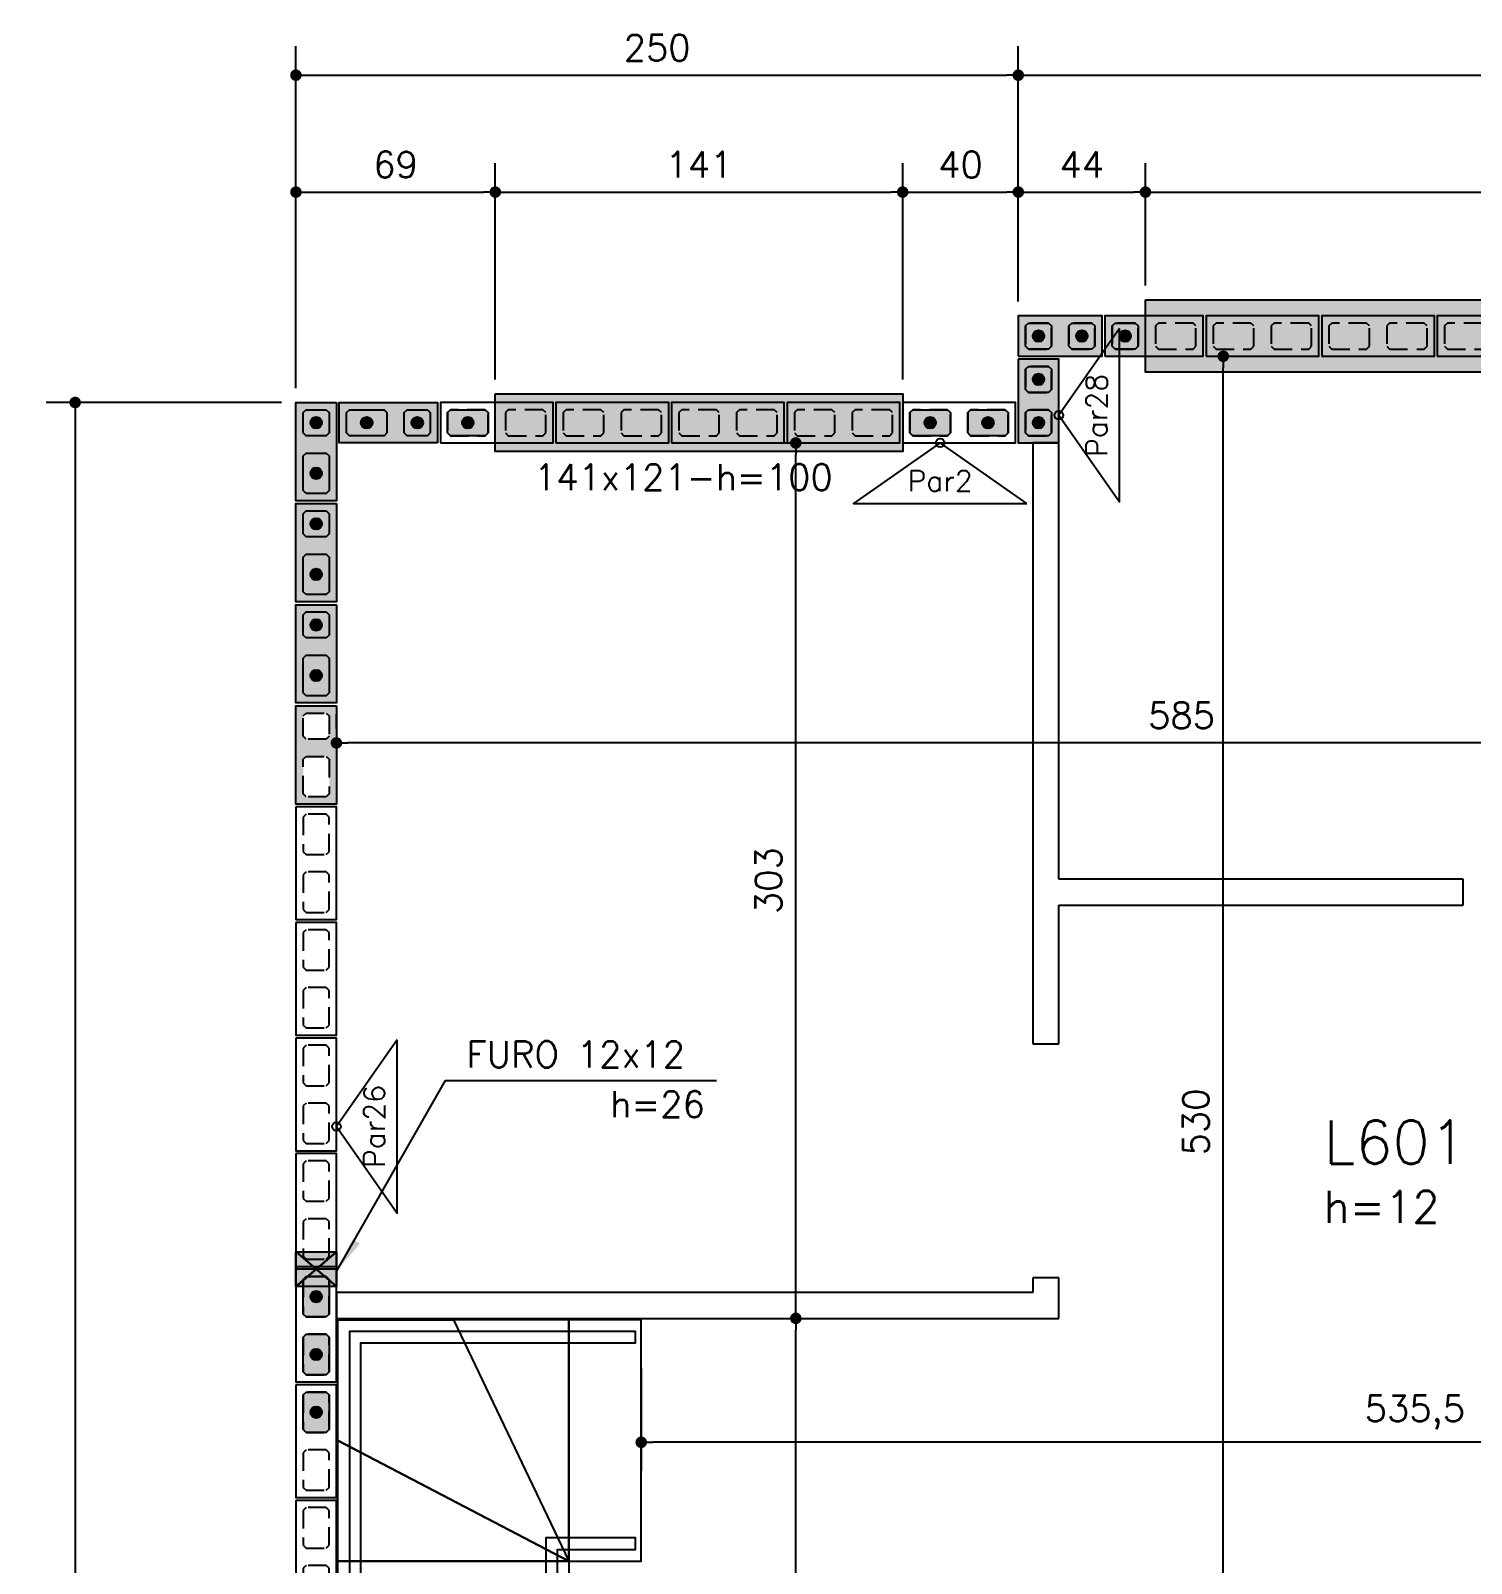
# Model space of a CAD drawing. Extents: x -14651 to 3496, y -4567 to 1191.
# Drawn here: x 108 to 606, y 554 to 1084 of the extents above; entities that cross this region are included whole.
import ezdxf
from ezdxf.enums import TextEntityAlignment as Align

# ---------------------------------------------------------------- set-up
doc = ezdxf.new("R2010")
doc.units = 0
doc.header["$LTSCALE"] = 25
doc.linetypes.add('DASHED2', pattern=[0.375, 0.25, -0.125])
for name, color, linetype in [('213', 252, 'Continuous'), ('241', 2, 'Continuous'), ('247', 50, 'Continuous'), ('248', 100, 'Continuous'), ('252', 1, 'Continuous'), ('ABERTURAS', 53, 'Continuous'), ('ac-furo', 170, 'Continuous'), ('ALVENARIA NÃO ESTRUTURAL', 242, 'Continuous'), ('Arranque', 14, 'Continuous'), ('COTA', 1, 'Continuous'), ('FERRO', 5, 'Continuous'), ('H2', 252, 'Continuous'), ('L-D', 2, 'Continuous'), ('L-N', 4, 'Continuous'), ('Linha_fina', 1, 'Continuous'), ('Pena_2', 2, 'Continuous'), ('T1', 2, 'Continuous'), ('TJANELA', 2, 'Continuous'), ('VIGA', 3, 'Continuous')]:
    doc.layers.add(name, color=color, linetype=linetype)
doc.styles.add('COTA', font='romans.shx')
doc.styles.get("Standard").update_dxf_attribs({"font": 'romans.shx'})
doc.styles.add('Texto1', font='romans.shx', dxfattribs={"height": 9})
doc.dimstyles.new('forma', dxfattribs={"dimscale": 5, "dimtxt": 1.8, "dimasz": 0.8, "dimexe": 2, "dimexo": 1, "dimgap": 1, "dimtad": 1, "dimdec": 1, "dimzin": 9, "dimtxsty": 'COTA', "dimblk1": 'DOT', "dimblk2": 'DOT', "dimsah": 1, "dimcen": 0, "dimdle": 1, "dimclrd": 256, "dimclre": 256, "dimclrt": 2, "dimadec": 0, "dimazin": 0, "dimtfac": 1, "dimtdec": 0, "dimtmove": 0, "dimatfit": 3, "dimfxl": 1, "dimtolj": 1, "dimtzin": 0, "dimarcsym": 0})

# ---------------------------------------------------------------- blocks, each defined once
blk = doc.blocks.new('P4015', base_point=(5842102.11612, -8124149.02973))
blk.add_lwpolyline([(5842082.61612, -8124156.02973), (5842121.61612, -8124156.02973), (5842121.61612, -8124142.02973), (5842082.61612, -8124142.02973), (5842082.61612, -8124156.02973)])
at = {"color": 1, "linetype": 'DASHED2'}
for points in [[(5842085.11612, -8124152.52973), (5842086.11612, -8124153.52973), (5842098.11612, -8124153.52973), (5842099.11612, -8124152.52973), (5842099.11612, -8124145.52973), (5842098.11612, -8124144.52973), (5842086.11612, -8124144.52973), (5842085.11612, -8124145.52973), (5842085.11612, -8124152.52973)], [(5842105.11612, -8124152.52973), (5842106.11612, -8124153.52973), (5842118.11612, -8124153.52973), (5842119.11612, -8124152.52973), (5842119.11612, -8124145.52973), (5842118.11612, -8124144.52973), (5842106.11612, -8124144.52973), (5842105.11612, -8124145.52973), (5842105.11612, -8124152.52973)]]:
    blk.add_lwpolyline(points, dxfattribs=at)
blk = doc.blocks.new('P3515')
at = {"layer": '248'}
h = blk.add_hatch(color=100, dxfattribs=at)
h.paths.add_polyline_path([(17, 7), (-17, 7), (-17, -7), (17, -7)])
h.paths.add_polyline_path([(-5.5, -3.5), (-6.5, -4.5), (-13.5, -4.5), (-14.5, -3.5), (-14.5, 3.5), (-13.5, 4.5), (-6.5, 4.5), (-5.5, 3.5)], flags=16)
h.paths.add_polyline_path([(0.5, 3.5), (1.5, 4.5), (13.5, 4.5), (14.5, 3.5), (14.5, -3.5), (13.5, -4.5), (1.5, -4.5), (0.5, -3.5)], flags=16)
blk.add_lwpolyline([(-17, -7), (17, -7), (17, 7), (-17, 7), (-17, -7)])
at = {"color": 1, "linetype": 'DASHED2'}
for points in [[(-14.5, -3.5), (-13.5, -4.5), (-6.5, -4.5), (-5.5, -3.5), (-5.5, 3.5), (-6.5, 4.5), (-13.5, 4.5), (-14.5, 3.5), (-14.5, -3.5)], [(0.5, -3.5), (1.5, -4.5), (13.5, -4.5), (14.5, -3.5), (14.5, 3.5), (13.5, 4.5), (1.5, 4.5), (0.5, 3.5), (0.5, -3.5)]]:
    blk.add_lwpolyline(points, dxfattribs=at)
blk = doc.blocks.new('P3015')
at = {"layer": '252'}
h = blk.add_hatch(color=21, dxfattribs=at)
h.paths.add_polyline_path([(14.5, -7), (14.5, 7), (-14.5, 7), (-14.5, -7)])
h.paths.add_polyline_path([(3, 3.5), (4, 4.5), (11, 4.5), (12, 3.5), (12, -3.5), (11, -4.5), (4, -4.5), (3, -3.5)], flags=16)
h.paths.add_polyline_path([(-3, -3.5), (-4, -4.5), (-11, -4.5), (-12, -3.5), (-12, 3.5), (-11, 4.5), (-4, 4.5), (-3, 3.5)], flags=16)
blk.add_lwpolyline([(-14.5, -7), (14.5, -7), (14.5, 7), (-14.5, 7), (-14.5, -7)])
at = {"color": 1, "linetype": 'DASHED2'}
for points in [[(-12, -3.5), (-11, -4.5), (-4, -4.5), (-3, -3.5), (-3, 3.5), (-4, 4.5), (-11, 4.5), (-12, 3.5), (-12, -3.5)], [(3, -3.5), (4, -4.5), (11, -4.5), (12, -3.5), (12, 3.5), (11, 4.5), (4, 4.5), (3, 3.5), (3, -3.5)]]:
    blk.add_lwpolyline(points, dxfattribs=at)
blk = doc.blocks.new('GR-0909')
at = {"layer": '213'}
h = blk.add_hatch(color=256, dxfattribs=at)
h.paths.add_polyline_path([(3.5, -4.5), (4.5, -3.5), (4.500001, 3.5), (3.500001, 4.5), (-3.499999, 4.5), (-4.499999, 3.5), (-4.5, -3.5), (-3.5, -4.5)])
h.paths.add_polyline_path([(-2, 0, -1), (2, 0, -1)], flags=16)
at = {"layer": 'Arranque'}
blk.add_hatch(color=256, dxfattribs=at).paths.add_polyline_path([(2, 0, 1), (-2, 0, 1)])
at = {"layer": '213'}
blk.add_lwpolyline([(3.500001, 4.5), (4.500001, 3.5), (4.5, -3.5), (3.5, -4.5), (-3.5, -4.5), (-4.5, -3.5), (-4.499999, 3.5), (-3.499999, 4.5), (3.500001, 4.5)], dxfattribs=at)
at = {"layer": 'FERRO', "linetype": 'Continuous'}
blk.add_circle((0, 0), 2, dxfattribs=at)
blk = doc.blocks.new('GR-1409')
at = {"layer": '213'}
h = blk.add_hatch(color=256, dxfattribs=at)
h.paths.add_polyline_path([(-6, 4.5), (-7, 3.5), (-7, -3.5), (-6, -4.5), (6, -4.5), (7, -3.5), (7, 3.5), (6, 4.5)])
h.paths.add_polyline_path([(-2, 0, 1), (2, 0, 1)], flags=16)
at = {"layer": 'Arranque'}
blk.add_hatch(color=256, dxfattribs=at).paths.add_polyline_path([(-2, 0, 1), (2, 0, 1)])
at = {"layer": '213'}
blk.add_lwpolyline([(-7, 3.5), (-6, 4.5), (6, 4.5), (7, 3.5), (7, -3.5), (6, -4.5), (-6, -4.5), (-7, -3.5), (-7, 3.5)], dxfattribs=at)
at = {"layer": 'FERRO', "linetype": 'Continuous'}
blk.add_circle((0, 0), 2, dxfattribs=at)
blk = doc.blocks.new('A$C8e916747')
at = {"layer": 'ALVENARIA NÃO ESTRUTURAL'}
for p, q in [((628.31, -248.15), (619.31, -248.15)), ((619.31, -248.15), (619.31, -456.15)), ((628.31, -399.15), (628.31, -248.15)), ((768.31, -399.15), (628.31, -399.15)), ((768.31, -408.15), (768.31, -399.15)), ((628.31, -408.15), (768.31, -408.15)), ((628.31, -456.15), (628.31, -408.15)), ((619.31, -456.15), (628.31, -456.15)), ((628.31, -537.15), (619.31, -537.15)), ((619.31, -537.15), (619.31, -542.15)), ((628.31, -551.15), (628.31, -537.15)), ((619.31, -542.15), (378.31, -542.15)), ((378.31, -542.15), (378.31, -551.15)), ((378.31, -551.15), (628.31, -551.15))]:
    blk.add_line(p, q, dxfattribs=at)
for points in [[(487.86, -760.65), (386.81, -760.65), (386.81, -559.65), (481.81, -559.65), (481.81, -555.65), (382.81, -555.65), (382.81, -764.65), (488.93, -764.65)], [(460.73, -689.15), (454.81, -689.15), (454.81, -631.15), (481.81, -631.15), (481.81, -627.15), (450.81, -627.15), (450.81, -693.15), (462.65, -693.15)]]:
    blk.add_lwpolyline(points, close=True, dxfattribs=at)
at = {"layer": 'Pena_2'}
for points in [[(458.81, -635.15), (378.81, -593.4), (378.81, -551.65), (418.81, -551.65)], [(458.81, -635.15), (483.81, -635.15), (483.81, -551.65), (458.81, -551.65)], [(458.81, -635.15), (378.81, -635.15), (378.81, -593.4)], [(458.81, -660.15), (378.81, -660.15), (378.81, -635.15), (458.81, -635.15)]]:
    blk.add_lwpolyline(points, close=True, dxfattribs=at)
blk.add_lwpolyline([(458.81, -635.15), (458.81, -551.65), (418.81, -551.65), (458.81, -635.15)], dxfattribs=at)
blk = doc.blocks.new('_Dot')
at = {"color": 0, "linetype": 'ByBlock', "lineweight": -2}
blk.add_line((-0.5, 0), (-1, 0), dxfattribs=at)
at = {"color": 0, "linetype": 'ByBlock', "const_width": 0.5}
blk.add_lwpolyline([(-0.25, 0, 1), (0.25, 0, 1)], format="xyb", close=True, dxfattribs=at)
blk = doc.blocks.new('*D96')
at = {"layer": 'COTA', "lineweight": -2, "transparency": 16777216}
for p, q in [((449.52, 990.4), (449.52, 1038.22)), ((493.52, 995.9), (493.52, 1038.22)), ((453.52, 1028.22), (489.52, 1028.22))]:
    blk.add_line(p, q, dxfattribs=at)
at = {"layer": 'Defpoints', "color": 0, "transparency": 16777216}
for p in [(493.52, 1028.22), (493.52, 990.9), (449.52, 985.4)]:
    blk.add_point(p, dxfattribs=at)
at = {"layer": 'COTA', "lineweight": -2, "transparency": 16777216, "xscale": 4, "yscale": 4, "zscale": 4, "rotation": 180}
blk.add_blockref('_Dot', (449.52, 1028.22), dxfattribs=at)
at = {"layer": 'COTA', "lineweight": -2, "transparency": 16777216, "xscale": 4, "yscale": 4, "zscale": 4}
blk.add_blockref('_Dot', (493.52, 1028.22), dxfattribs=at)
at = {"layer": 'COTA', "color": 2, "transparency": 16777216, "insert": (471.52, 1037.72), "char_height": 9, "attachment_point": 5, "style": 'COTA'}
blk.add_mtext('\\A1;44 ', dxfattribs=at)
blk = doc.blocks.new('*D97')
at = {"layer": 'COTA', "lineweight": -2, "transparency": 16777216}
for p, q in [((493.52, 995.9), (493.52, 1038.22)), ((834.52, 995.9), (834.52, 1038.22)), ((497.52, 1028.22), (830.52, 1028.22))]:
    blk.add_line(p, q, dxfattribs=at)
at = {"layer": 'Defpoints', "color": 0, "transparency": 16777216}
for p in [(834.52, 1028.22), (493.52, 990.9), (834.52, 990.9)]:
    blk.add_point(p, dxfattribs=at)
at = {"layer": 'COTA', "lineweight": -2, "transparency": 16777216, "xscale": 4, "yscale": 4, "zscale": 4, "rotation": 180}
blk.add_blockref('_Dot', (493.52, 1028.22), dxfattribs=at)
at = {"layer": 'COTA', "lineweight": -2, "transparency": 16777216, "xscale": 4, "yscale": 4, "zscale": 4}
blk.add_blockref('_Dot', (834.52, 1028.22), dxfattribs=at)
at = {"layer": 'COTA', "color": 2, "transparency": 16777216, "insert": (664.02, 1037.72), "char_height": 9, "attachment_point": 5, "style": 'COTA'}
blk.add_mtext('\\A1;341 ', dxfattribs=at)
blk = doc.blocks.new('*D108')
at = {"layer": 'COTA', "lineweight": -2, "transparency": 16777216}
for p, q in [((199.52, 960.4), (199.52, 1038.22)), ((268.52, 963.4), (268.52, 1038.22)), ((203.52, 1028.22), (264.52, 1028.22))]:
    blk.add_line(p, q, dxfattribs=at)
at = {"layer": 'Defpoints', "color": 0, "transparency": 16777216}
for p in [(268.52, 1028.22), (199.52, 955.4), (268.52, 958.4)]:
    blk.add_point(p, dxfattribs=at)
at = {"layer": 'COTA', "lineweight": -2, "transparency": 16777216, "xscale": 4, "yscale": 4, "zscale": 4, "rotation": 180}
blk.add_blockref('_Dot', (199.52, 1028.22), dxfattribs=at)
at = {"layer": 'COTA', "lineweight": -2, "transparency": 16777216, "xscale": 4, "yscale": 4, "zscale": 4}
blk.add_blockref('_Dot', (268.52, 1028.22), dxfattribs=at)
at = {"layer": 'COTA', "color": 2, "transparency": 16777216, "insert": (234.02, 1037.72), "char_height": 9, "attachment_point": 5, "style": 'COTA'}
blk.add_mtext('\\A1;69 ', dxfattribs=at)
blk = doc.blocks.new('*D109')
at = {"layer": 'COTA', "lineweight": -2, "transparency": 16777216}
for p, q in [((268.52, 963.4), (268.52, 1038.22)), ((409.52, 963.4), (409.52, 1038.22)), ((272.52, 1028.22), (405.52, 1028.22))]:
    blk.add_line(p, q, dxfattribs=at)
at = {"layer": 'Defpoints', "color": 0, "transparency": 16777216}
for p in [(409.52, 1028.22), (268.52, 958.4), (409.52, 958.4)]:
    blk.add_point(p, dxfattribs=at)
at = {"layer": 'COTA', "lineweight": -2, "transparency": 16777216, "xscale": 4, "yscale": 4, "zscale": 4, "rotation": 180}
blk.add_blockref('_Dot', (268.52, 1028.22), dxfattribs=at)
at = {"layer": 'COTA', "lineweight": -2, "transparency": 16777216, "xscale": 4, "yscale": 4, "zscale": 4}
blk.add_blockref('_Dot', (409.52, 1028.22), dxfattribs=at)
at = {"layer": 'COTA', "color": 2, "transparency": 16777216, "insert": (339.02, 1037.72), "char_height": 9, "attachment_point": 5, "style": 'COTA'}
blk.add_mtext('\\A1;141 ', dxfattribs=at)
blk = doc.blocks.new('*D110')
at = {"layer": 'COTA', "lineweight": -2, "transparency": 16777216}
for p, q in [((409.52, 963.4), (409.52, 1038.22)), ((449.52, 1033.22), (449.52, 1038.22)), ((413.52, 1028.22), (445.52, 1028.22))]:
    blk.add_line(p, q, dxfattribs=at)
at = {"layer": 'Defpoints', "color": 0, "transparency": 16777216}
for p in [(449.52, 1028.22), (449.52, 1028.22), (409.52, 958.4)]:
    blk.add_point(p, dxfattribs=at)
at = {"layer": 'COTA', "lineweight": -2, "transparency": 16777216, "xscale": 4, "yscale": 4, "zscale": 4, "rotation": 180}
blk.add_blockref('_Dot', (409.52, 1028.22), dxfattribs=at)
at = {"layer": 'COTA', "lineweight": -2, "transparency": 16777216, "xscale": 4, "yscale": 4, "zscale": 4}
blk.add_blockref('_Dot', (449.52, 1028.22), dxfattribs=at)
at = {"layer": 'COTA', "color": 2, "transparency": 16777216, "insert": (429.52, 1037.72), "char_height": 9, "attachment_point": 5, "style": 'COTA'}
blk.add_mtext('\\A1;40 ', dxfattribs=at)
blk = doc.blocks.new('*D111')
at = {"layer": 'COTA', "lineweight": -2, "transparency": 16777216}
for p, q in [((199.52, 960.4), (199.52, 1078.69)), ((449.52, 990.4), (449.52, 1078.69)), ((203.52, 1068.69), (445.52, 1068.69))]:
    blk.add_line(p, q, dxfattribs=at)
at = {"layer": 'Defpoints', "color": 0, "transparency": 16777216}
for p in [(449.52, 1068.69), (449.52, 985.4), (199.52, 955.4)]:
    blk.add_point(p, dxfattribs=at)
at = {"layer": 'COTA', "lineweight": -2, "transparency": 16777216, "xscale": 4, "yscale": 4, "zscale": 4, "rotation": 180}
blk.add_blockref('_Dot', (199.52, 1068.69), dxfattribs=at)
at = {"layer": 'COTA', "lineweight": -2, "transparency": 16777216, "xscale": 4, "yscale": 4, "zscale": 4}
blk.add_blockref('_Dot', (449.52, 1068.69), dxfattribs=at)
at = {"layer": 'COTA', "color": 2, "transparency": 16777216, "insert": (324.52, 1078.19), "char_height": 9, "attachment_point": 5, "style": 'COTA'}
blk.add_mtext('\\A1;250 ', dxfattribs=at)
blk = doc.blocks.new('*D112')
at = {"layer": 'COTA', "lineweight": -2, "transparency": 16777216}
for p, q in [((449.52, 990.4), (449.52, 1078.69)), ((2473.52, 990.4), (2473.52, 1078.69)), ((453.52, 1068.69), (2469.52, 1068.69))]:
    blk.add_line(p, q, dxfattribs=at)
at = {"layer": 'Defpoints', "color": 0, "transparency": 16777216}
for p in [(2473.52, 1068.69), (449.52, 985.4), (2473.52, 985.4)]:
    blk.add_point(p, dxfattribs=at)
at = {"layer": 'COTA', "lineweight": -2, "transparency": 16777216, "xscale": 4, "yscale": 4, "zscale": 4, "rotation": 180}
blk.add_blockref('_Dot', (449.52, 1068.69), dxfattribs=at)
at = {"layer": 'COTA', "lineweight": -2, "transparency": 16777216, "xscale": 4, "yscale": 4, "zscale": 4}
blk.add_blockref('_Dot', (2473.52, 1068.69), dxfattribs=at)
at = {"layer": 'COTA', "color": 2, "transparency": 16777216, "insert": (1461.52, 1078.19), "char_height": 9, "attachment_point": 5, "style": 'COTA'}
blk.add_mtext('\\A1;2024 ', dxfattribs=at)
blk = doc.blocks.new('*D113')
at = {"layer": 'COTA', "lineweight": -2, "transparency": 16777216}
for p, q in [((194.52, 955.4), (113.11, 955.4)), ((123.11, 951.4), (123.11, -129.6)), ((194.52, -133.6), (113.11, -133.6))]:
    blk.add_line(p, q, dxfattribs=at)
at = {"layer": 'Defpoints', "color": 0, "transparency": 16777216}
for p in [(199.52, 955.4), (123.11, -133.6), (199.52, -133.6)]:
    blk.add_point(p, dxfattribs=at)
at = {"layer": 'COTA', "lineweight": -2, "transparency": 16777216, "xscale": 4, "yscale": 4, "zscale": 4}
for p, rotation in [((123.11, 955.4), 90), ((123.11, -133.6), 270)]:
    blk.add_blockref('_Dot', p, dxfattribs=dict(at, rotation=rotation))
at = {"layer": 'COTA', "color": 2, "transparency": 16777216, "insert": (113.61, 432.08), "char_height": 9, "attachment_point": 5, "rotation": 90, "style": 'COTA'}
blk.add_mtext('\\A1;1089 ', dxfattribs=at)
blk = doc.blocks.new('furo 12 x12')
at = {"layer": 'H2'}
for points in [[(-1405.39, -3672.05), (-1399.38, -3665.04), (-1411.38, -3665.04)], [(-1411.38, -3679.04), (-1405.39, -3672.05), (-1411.38, -3665.04)], [(-1399.38, -3679.08), (-1399.38, -3665.04), (-1405.39, -3672.05)], [(-1405.39, -3672.05), (-1411.38, -3679.04), (-1411.38, -3679.08), (-1399.38, -3679.08)]]:
    blk.add_hatch(color=256, dxfattribs=at).paths.add_polyline_path(points)
at = {"layer": 'Pena_2', "ltscale": 0.5}
blk.add_lwpolyline([(-1411.38, -3665.04), (-1399.38, -3665.04), (-1399.38, -3679.08), (-1411.38, -3679.08)], close=True, dxfattribs=at)
at = {"layer": 'VIGA', "ltscale": 0.5}
for p, q in [((-1399.38, -3665.04), (-1411.38, -3679.04)), ((-1399.38, -3679.08), (-1411.38, -3665.04))]:
    blk.add_line(p, q, dxfattribs=at)
blk = doc.blocks.new('ss')
at = {"layer": 'Linha_fina'}
blk.add_solid([(0, 0), (-2.5, -0.29), (-2.5, 0.3)], dxfattribs=at)
blk = doc.blocks.new('*D153')
at = {"layer": 'COTA', "lineweight": -2, "transparency": 16777216}
for p, q in [((330.75, 638.4), (382.52, 638.4)), ((372.52, 424.4), (372.52, 634.4)), ((377.52, 420.4), (382.52, 420.4))]:
    blk.add_line(p, q, dxfattribs=at)
at = {"layer": 'Defpoints', "color": 0, "transparency": 16777216}
for p in [(325.75, 638.4), (372.52, 638.4), (372.52, 420.4)]:
    blk.add_point(p, dxfattribs=at)
at = {"layer": 'COTA', "lineweight": -2, "transparency": 16777216, "xscale": 4, "yscale": 4, "zscale": 4}
for p, rotation in [((372.52, 638.4), 90), ((372.52, 420.4), 270)]:
    blk.add_blockref('_Dot', p, dxfattribs=dict(at, rotation=rotation))
at = {"layer": 'COTA', "color": 2, "transparency": 16777216, "insert": (363.02, 529.4), "char_height": 9, "attachment_point": 5, "rotation": 90, "style": 'COTA'}
blk.add_mtext('\\A1;218 ', dxfattribs=at)
blk = doc.blocks.new('*D154')
at = {"layer": 'COTA', "lineweight": -2, "transparency": 16777216}
for p, q in [((348.29, 941.4), (382.52, 941.4)), ((372.52, 642.4), (372.52, 937.4)), ((330.75, 638.4), (382.52, 638.4))]:
    blk.add_line(p, q, dxfattribs=at)
at = {"layer": 'Defpoints', "color": 0, "transparency": 16777216}
for p in [(343.29, 941.4), (372.52, 941.4), (325.75, 638.4)]:
    blk.add_point(p, dxfattribs=at)
at = {"layer": 'COTA', "lineweight": -2, "transparency": 16777216, "xscale": 4, "yscale": 4, "zscale": 4}
for p, rotation in [((372.52, 941.4), 90), ((372.52, 638.4), 270)]:
    blk.add_blockref('_Dot', p, dxfattribs=dict(at, rotation=rotation))
at = {"layer": 'COTA', "color": 2, "transparency": 16777216, "insert": (363.02, 789.9), "char_height": 9, "attachment_point": 5, "rotation": 90, "style": 'COTA'}
blk.add_mtext('\\A1;303 ', dxfattribs=at)
blk = doc.blocks.new('*D156')
at = {"layer": 'COTA', "lineweight": -2, "transparency": 16777216}
for p, q in [((525.47, 971.4), (530.47, 971.4)), ((520.47, 445.4), (520.47, 967.4)), ((588.52, 441.4), (510.47, 441.4))]:
    blk.add_line(p, q, dxfattribs=at)
at = {"layer": 'Defpoints', "color": 0, "transparency": 16777216}
for p in [(520.47, 971.4), (520.47, 971.4), (593.52, 441.4)]:
    blk.add_point(p, dxfattribs=at)
at = {"layer": 'COTA', "lineweight": -2, "transparency": 16777216, "xscale": 4, "yscale": 4, "zscale": 4}
for p, rotation in [((520.47, 971.4), 90), ((520.47, 441.4), 270)]:
    blk.add_blockref('_Dot', p, dxfattribs=dict(at, rotation=rotation))
at = {"layer": 'COTA', "color": 2, "transparency": 16777216, "insert": (510.97, 706.4), "char_height": 9, "attachment_point": 5, "rotation": 90, "style": 'COTA'}
blk.add_mtext('\\A1;530 ', dxfattribs=at)
blk = doc.blocks.new('*D209')
at = {"layer": 'COTA', "lineweight": -2, "transparency": 16777216}
for p, q in [((213.52, 842.57), (213.52, 847.57)), ((798.52, 786.4), (798.52, 847.57)), ((794.52, 837.57), (217.52, 837.57))]:
    blk.add_line(p, q, dxfattribs=at)
at = {"layer": 'Defpoints', "color": 0, "transparency": 16777216}
for p in [(213.52, 837.57), (213.52, 837.57), (798.52, 781.4)]:
    blk.add_point(p, dxfattribs=at)
at = {"layer": 'COTA', "lineweight": -2, "transparency": 16777216, "xscale": 4, "yscale": 4, "zscale": 4, "rotation": 180}
blk.add_blockref('_Dot', (213.52, 837.57), dxfattribs=at)
at = {"layer": 'COTA', "lineweight": -2, "transparency": 16777216, "xscale": 4, "yscale": 4, "zscale": 4}
blk.add_blockref('_Dot', (798.52, 837.57), dxfattribs=at)
at = {"layer": 'COTA', "color": 2, "transparency": 16777216, "insert": (506.02, 847.07), "char_height": 9, "attachment_point": 5, "style": 'COTA'}
blk.add_mtext('\\A1;585 ', dxfattribs=at)
blk = doc.blocks.new('*D219')
at = {"layer": 'COTA', "lineweight": -2, "transparency": 16777216}
for p, q in [((319.02, 621.21), (319.02, 585.5)), ((854.52, 590.9), (854.52, 605.5)), ((850.52, 595.5), (323.02, 595.5))]:
    blk.add_line(p, q, dxfattribs=at)
at = {"layer": 'Defpoints', "color": 0, "transparency": 16777216}
for p in [(319.02, 626.21), (319.02, 595.5), (854.52, 585.9)]:
    blk.add_point(p, dxfattribs=at)
at = {"layer": 'COTA', "lineweight": -2, "transparency": 16777216, "xscale": 4, "yscale": 4, "zscale": 4, "rotation": 180}
blk.add_blockref('_Dot', (319.02, 595.5), dxfattribs=at)
at = {"layer": 'COTA', "lineweight": -2, "transparency": 16777216, "xscale": 4, "yscale": 4, "zscale": 4}
blk.add_blockref('_Dot', (854.52, 595.5), dxfattribs=at)
at = {"layer": 'COTA', "color": 2, "transparency": 16777216, "insert": (586.77, 605.86), "char_height": 9, "attachment_point": 5, "style": 'COTA'}
blk.add_mtext('\\A1;535,5 ', dxfattribs=at)
blk = doc.blocks.new('_IDNPAR_2')
at = {"color": 3}
blk.add_lwpolyline([(1, -0.7), (0, 0), (-1, -0.7)], close=True, dxfattribs=at)
blk.add_circle((0, 0), 0.05, dxfattribs=at)
at = {"layer": '247', "color": 2, "style": 'COTA', "flags": 8}
blk.add_attdef('ID', text='', height=0.24, dxfattribs=at).set_placement((0, -0.438), align=Align.MIDDLE_CENTER)

msp = doc.modelspace()

# ---------------------------------------------------------------- hatches: boundary and pattern name
at = {"layer": 'ABERTURAS', "transparency": 33554457}
for points in [[(493.52, 990.9), (834.52, 990.9), (834.52, 965.9), (493.52, 965.9)], [(268.52, 958.4), (409.52, 958.4), (409.52, 938.4), (268.52, 938.4)]]:
    msp.add_hatch(color=256, dxfattribs=at).paths.add_polyline_path(points)

# ---------------------------------------------------------------- linework, layer by layer
at = {"layer": 'ABERTURAS'}
for points in [[(493.52, 990.9), (834.52, 990.9), (834.52, 965.9), (493.52, 965.9)], [(268.52, 958.4), (409.52, 958.4), (409.52, 938.4), (268.52, 938.4)]]:
    msp.add_lwpolyline(points, close=True, dxfattribs=at)
at = {"layer": 'ac-furo'}
for p, q in [((199.56, 661.4), (213.56, 649.4)), ((199.56, 649.4), (213.56, 661.4)), ((213.56, 649.4), (199.56, 661.4)), ((213.56, 661.4), (199.56, 649.4))]:
    msp.add_line(p, q, dxfattribs=at)
msp.add_lwpolyline([(213.56, 661.4), (213.56, 649.4), (199.56, 649.4), (199.56, 661.4)], close=True, dxfattribs=at)
at = {"layer": 'Linha_fina'}
for q in [(213.47, 654.65), (345.11, 720.75)]:
    msp.add_line((251.14, 720.75), q, dxfattribs=at)

# ---------------------------------------------------------------- block references
for name, p in [('GR-0909', (456.52, 978.4)), ('GR-0909', (471.52, 978.4)), ('GR-0909', (486.52, 978.4)), ('GR-0909', (456.52, 963.4)), ('GR-0909', (206.52, 948.4)), ('GR-1409', (224.02, 948.4)), ('GR-0909', (241.52, 948.4)), ('GR-1409', (259.02, 948.4)), ('GR-1409', (419.02, 948.4)), ('GR-1409', (439.02, 948.4)), ('GR-0909', (456.52, 948.4)), ('GR-0909', (206.52, 913.4)), ('GR-0909', (206.52, 878.4))]:
    msp.add_blockref(name, p)
at = {"rotation": 90}
for p in [(206.52, 930.9), (206.52, 895.9), (206.52, 860.9), (206.52, 645.9), (206.52, 625.9), (206.52, 605.9)]:
    msp.add_blockref('GR-1409', p, dxfattribs=at)
at = {"layer": '241'}
for name, p in [('P3015', (464.02, 978.4)), ('P3515', (496.52, 978.4)), ('P4015', (534.02, 978.4)), ('P4015', (574.02, 978.4)), ('P4015', (614.02, 978.4)), ('P4015', (269.02, 948.4)), ('P4015', (309.02, 948.4)), ('P4015', (349.02, 948.4)), ('P4015', (389.02, 948.4)), ('P4015', (429.02, 948.4))]:
    msp.add_blockref(name, p, dxfattribs=at)
at = {"layer": '241', "rotation": 270}
for name, p in [('P3015', (456.52, 955.9)), ('P4015', (206.52, 795.9)), ('P4015', (206.52, 755.9)), ('P4015', (206.52, 715.9)), ('P4015', (206.52, 675.9)), ('P4015', (206.52, 635.9)), ('P4015', (206.52, 595.9)), ('P4015', (206.52, 555.9))]:
    msp.add_blockref(name, p, dxfattribs=at)
at = {"layer": '241', "xscale": -1, "rotation": 90}
for p in [(206.52, 938.4), (206.52, 903.4), (206.52, 868.4), (206.52, 833.4)]:
    msp.add_blockref('P3515', p, dxfattribs=at)
at = {"layer": '241', "xscale": -1}
msp.add_blockref('P3515', (231.52, 948.4), dxfattribs=at)
at = {"layer": '247', "linetype": 'Continuous', "xscale": 30, "yscale": 30, "zscale": 30, "rotation": 90}
for p, values in [((463.52, 950.97), {'ID': 'Par28'}), ((213.52, 704.83), {'ID': 'Par26'})]:
    msp.add_blockref('_IDNPAR_2', p, dxfattribs=at).add_auto_attribs(values)
at = {"layer": '247', "linetype": 'Continuous', "xscale": 30, "yscale": 30, "zscale": 30}
msp.add_blockref('_IDNPAR_2', (422.46, 941.4), dxfattribs=at).add_auto_attribs({'ID': 'Par2'})
at = {"layer": 'ALVENARIA NÃO ESTRUTURAL'}
msp.add_blockref('A$C8e916747', (-164.8, 1189.55), dxfattribs=at)
at = {"layer": 'COTA', "xscale": 4.999999999999998, "yscale": 4.999999999999998, "zscale": 4.999999999999998, "rotation": 236.3440974744763}
msp.add_blockref('ss', (213.47, 654.65), dxfattribs=at)
at = {"layer": 'COTA', "rotation": 270}
msp.add_blockref('furo 12 x12', (3878.6, -749.98), dxfattribs=at)

# ---------------------------------------------------------------- texts
at = {"layer": 'L-D'}
msp.add_text('h=12', height=11, dxfattribs=at).set_placement((555.26, 671.48))
at = {"layer": 'L-N'}
msp.add_text('L601', height=15, dxfattribs=at).set_placement((555.26, 691.88))
at = {"layer": 'T1', "style": 'Texto1'}
for s, p in [('FURO 12x12', (258.55, 725.28)), ('h=26', (308.24, 707.98))]:
    msp.add_text(s, height=9, dxfattribs=at).set_placement(p)
at = {"layer": 'TJANELA', "style": 'Texto1'}
msp.add_text('141x121-h=100', height=9, dxfattribs=at).set_placement((333.6, 925.03), align=Align.CENTER)

# ---------------------------------------------------------------- dimensions: what is measured, and where the dimension line sits
at = {"layer": 'COTA'}
for base, p1, p2, override, picture, middle in [((449.52, 1068.69), (199.52, 955.4), (449.52, 985.4), {"dimpost": ' '}, '*D111', (324.52, 1078.19)), ((2473.52, 1068.69), (449.52, 985.4), (2473.52, 985.4), {"dimpost": ' ', "dimtmove": 1}, '*D112', (1461.52, 1078.19)), ((268.52, 1028.22), (199.52, 955.4), (268.52, 958.4), {"dimpost": ' '}, '*D108', (234.02, 1037.72)), ((409.52, 1028.22), (268.52, 958.4), (409.52, 958.4), {"dimpost": ' ', "dimtmove": 1}, '*D109', (339.02, 1037.72)), ((449.52, 1028.22), (409.52, 958.4), (449.52, 1028.22), {"dimpost": ' ', "dimtmove": 1}, '*D110', (429.52, 1037.72)), ((493.52, 1028.22), (449.52, 985.4), (493.52, 990.9), {"dimpost": ' '}, '*D96', (471.52, 1037.72)), ((834.52, 1028.22), (493.52, 990.9), (834.52, 990.9), {"dimpost": ' ', "dimtmove": 1}, '*D97', (664.02, 1037.72)), ((213.52, 837.57), (798.52, 781.4), (213.52, 837.57), {"dimpost": ' ', "dimtmove": 1}, '*D209', (506.02, 847.07)), ((319.02, 595.5), (854.52, 585.9), (319.02, 626.21), {"dimpost": ' ', "dimtmove": 1}, '*D219', (586.77, 605.86))]:
    dim = msp.add_linear_dim(base=base, p1=p1, p2=p2, dimstyle='forma', override=override, dxfattribs=at)
    dim.commit()
    dim.dimension.update_dxf_attribs({"geometry": picture, "text_midpoint": middle})
for base, p1, p2, picture, middle in [((520.47, 971.4), (593.52, 441.4), (520.47, 971.4), '*D156', (510.97, 706.4)), ((372.52, 941.4), (325.75, 638.4), (343.29, 941.4), '*D154', (363.02, 789.9)), ((372.52, 638.4), (372.52, 420.4), (325.75, 638.4), '*D153', (363.02, 529.4))]:
    dim = msp.add_linear_dim(base=base, p1=p1, p2=p2, angle=90, dimstyle='forma', override={"dimpost": ' ', "dimtmove": 1}, dxfattribs=at)
    dim.commit()
    dim.dimension.update_dxf_attribs({"geometry": picture, "text_midpoint": middle})
dim = msp.add_linear_dim(base=(123.11, -133.6), p1=(199.52, 955.4), p2=(199.52, -133.6), angle=90, dimstyle='forma', override={"dimpost": ' '}, dxfattribs=at)
dim.commit()
dim.dimension.update_dxf_attribs({"geometry": '*D113', "text_midpoint": (123.11, 432.08), "dimtype": 128})

doc.saveas('drawing.dxf')
